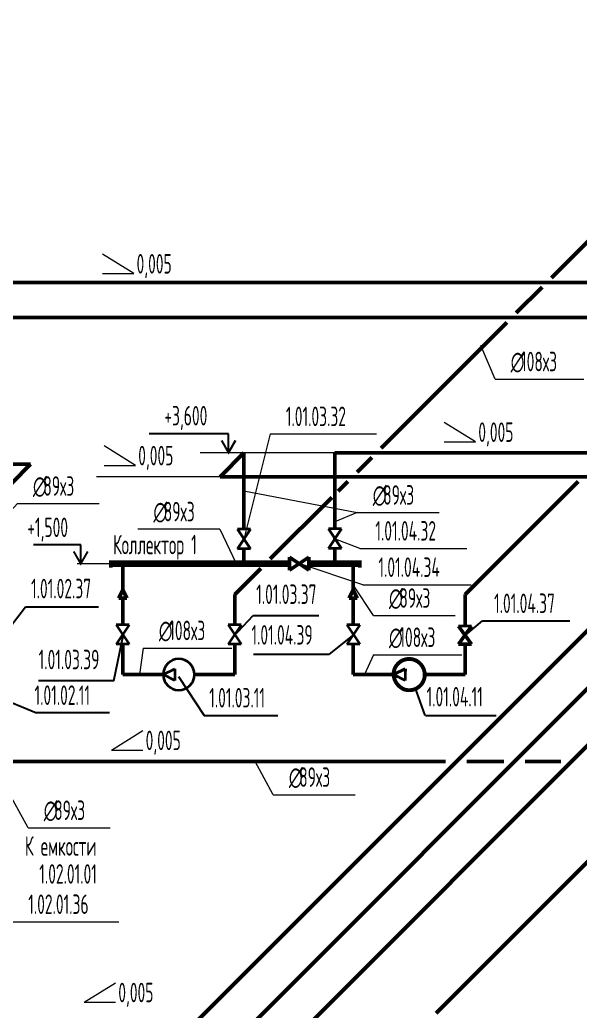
# Model space of a CAD drawing. Header units: millimetres. Extents: x -2281 to 17340, y -2563 to 4166.
# Drawn here: x 5767.5 to 5839.3, y 337.9 to 464.7 of the extents above; entities that cross this region are included whole.
import ezdxf

# ---------------------------------------------------------------- set-up
doc = ezdxf.new("R2010")
doc.units = ezdxf.units.MM
for name, pattern in [('K5LT32777', [0]), ('K5LT32781', [0]), ('K5LT32783', [0]), ('K5LT32788', [0]), ('K5LT32794', [0]), ('K5LT32797', [0]), ('K5LT32823', [0]), ('K5LT32860', [0]), ('K5LT_THIN', [0])]:
    doc.linetypes.add(name, pattern=pattern)
doc.layers.add('Системный слой', color=7, linetype='Continuous')
doc.styles.add('KTEXTSTYLE', font='GOST_AU.SHX', dxfattribs={"width": 0.96, "height": 5})

# ---------------------------------------------------------------- blocks, each defined once
blk = doc.blocks.new('U1380')
at = {"layer": 'Системный слой', "color": 7, "linetype": 'K5LT_THIN', "lineweight": 13}
for q in [(5826.56, 423.07), (5839.73, 418.76)]:
    blk.add_line((5828.39, 418.76), q, dxfattribs=at)
at = {"layer": 'Системный слой', "color": 7, "char_height": 2.5, "attachment_point": 1, "style": 'KTEXTSTYLE'}
for s, insert in [('\\H3.5;\\W0.965;\\Q15;\\Q0;\\W0.715;\\H2.50;∅', (5830.39, 422.26)), ('\\H3.5;\\W0.965;\\Q15;\\Q0;\\W0.715;\\H2.50;108х3', (5831.71, 422.26))]:
    blk.add_mtext(s, dxfattribs=dict(at, insert=insert))
blk = doc.blocks.new('T34')
at = {"layer": 'Системный слой', "color": 7, "linetype": 'K5LT_THIN', "lineweight": 13}
for p, q in [((5782.13, 432.27), (5778.13, 434.77)), ((5778.13, 432.27), (5782.13, 432.27))]:
    blk.add_line(p, q, dxfattribs=at)
at = {"layer": 'Системный слой', "color": 7, "insert": (5782.49, 434.77), "char_height": 2.5, "attachment_point": 1, "style": 'KTEXTSTYLE'}
blk.add_mtext('\\H3.5;\\W0.965;\\Q15;\\Q0;\\W0.715;\\H2.50;0,005', dxfattribs=at)
blk = doc.blocks.new('T35')
at = {"layer": 'Системный слой', "color": 7, "linetype": 'K5LT_THIN', "lineweight": 13}
for p, q in [((5825.88, 410.72), (5821.88, 413.22)), ((5821.88, 410.72), (5825.88, 410.72))]:
    blk.add_line(p, q, dxfattribs=at)
at = {"layer": 'Системный слой', "color": 7, "insert": (5826.24, 413.22), "char_height": 2.5, "attachment_point": 1, "style": 'KTEXTSTYLE'}
blk.add_mtext('\\H3.5;\\W0.965;\\Q15;\\Q0;\\W0.715;\\H2.50;0,005', dxfattribs=at)
blk = doc.blocks.new('T36')
at = {"layer": 'Системный слой', "color": 7, "linetype": 'K5LT_THIN', "lineweight": 13}
for p, q in [((5782.34, 407.72), (5778.34, 410.22)), ((5778.34, 407.72), (5782.34, 407.72))]:
    blk.add_line(p, q, dxfattribs=at)
at = {"layer": 'Системный слой', "color": 7, "insert": (5782.7, 410.22), "char_height": 2.5, "attachment_point": 1, "style": 'KTEXTSTYLE'}
blk.add_mtext('\\H3.5;\\W0.965;\\Q15;\\Q0;\\W0.715;\\H2.50;0,005', dxfattribs=at)
blk = doc.blocks.new('U1386')
at = {"layer": 'Системный слой', "color": 7, "linetype": 'K5LT_THIN', "lineweight": 13}
for q in [(5765.54, 400.97), (5777.71, 402.83)]:
    blk.add_line((5767.23, 402.83), q, dxfattribs=at)
at = {"layer": 'Системный слой', "color": 7, "char_height": 2.5, "attachment_point": 1, "style": 'KTEXTSTYLE'}
for s, insert in [('\\H3.5;\\W0.965;\\Q15;\\Q0;\\W0.715;\\H2.50;∅', (5769.23, 406.33)), ('\\H3.5;\\W0.965;\\Q15;\\Q0;\\W0.715;\\H2.50;89х3', (5770.55, 406.33))]:
    blk.add_mtext(s, dxfattribs=dict(at, insert=insert))
blk = doc.blocks.new('U1388')
at = {"layer": 'Системный слой', "color": 7, "linetype": 'K5LT_THIN', "lineweight": 13}
for q in [(5782.65, 399.55), (5795.26, 395.14)]:
    blk.add_line((5793.13, 399.55), q, dxfattribs=at)
at = {"layer": 'Системный слой', "color": 7, "char_height": 2.5, "attachment_point": 1, "style": 'KTEXTSTYLE'}
for s, insert in [('\\H3.5;\\W0.965;\\Q15;\\Q0;\\W0.715;\\H2.50;∅', (5784.65, 403.05)), ('\\H3.5;\\W0.965;\\Q15;\\Q0;\\W0.715;\\H2.50;89х3', (5785.97, 403.05))]:
    blk.add_mtext(s, dxfattribs=dict(at, insert=insert))
blk = doc.blocks.new('U1389')
at = {"layer": 'Системный слой', "color": 7, "linetype": 'K5LT_THIN', "lineweight": 13}
for q in [(5810.22, 392.44), (5823.29, 388.49)]:
    blk.add_line((5812.81, 388.49), q, dxfattribs=at)
at = {"layer": 'Системный слой', "color": 7, "char_height": 2.5, "attachment_point": 1, "style": 'KTEXTSTYLE'}
for s, insert in [('\\H3.5;\\W0.965;\\Q15;\\Q0;\\W0.715;\\H2.50;∅', (5814.81, 391.99)), ('\\H3.5;\\W0.965;\\Q15;\\Q0;\\W0.715;\\H2.50;89х3', (5816.13, 391.99))]:
    blk.add_mtext(s, dxfattribs=dict(at, insert=insert))
blk = doc.blocks.new('U1390')
at = {"layer": 'Системный слой', "color": 7, "linetype": 'K5LT_THIN', "lineweight": 13}
for q in [(5807.88, 400.48), (5821.22, 401.68)]:
    blk.add_line((5810.73, 401.68), q, dxfattribs=at)
at = {"layer": 'Системный слой', "color": 7, "char_height": 2.5, "attachment_point": 1, "style": 'KTEXTSTYLE'}
for s, insert in [('\\H3.5;\\W0.965;\\Q15;\\Q0;\\W0.715;\\H2.50;∅', (5812.73, 405.18)), ('\\H3.5;\\W0.965;\\Q15;\\Q0;\\W0.715;\\H2.50;89х3', (5814.06, 405.18))]:
    blk.add_mtext(s, dxfattribs=dict(at, insert=insert))
blk = doc.blocks.new('U1393')
at = {"layer": 'Системный слой', "color": 7, "linetype": 'K5LT_THIN', "lineweight": 13}
for q in [(5811.65, 380.94), (5824.15, 383.47)]:
    blk.add_line((5812.81, 383.47), q, dxfattribs=at)
at = {"layer": 'Системный слой', "color": 7, "char_height": 2.5, "attachment_point": 1, "style": 'KTEXTSTYLE'}
for s, insert in [('\\H3.5;\\W0.965;\\Q15;\\Q0;\\W0.715;\\H2.50;∅', (5814.81, 386.97)), ('\\H3.5;\\W0.965;\\Q15;\\Q0;\\W0.715;\\H2.50;108х3', (5816.13, 386.97))]:
    blk.add_mtext(s, dxfattribs=dict(at, insert=insert))
blk = doc.blocks.new('U1395')
at = {"layer": 'Системный слой', "color": 7, "linetype": 'K5LT_THIN', "lineweight": 13}
for q in [(5782.86, 380.94), (5794.68, 384.34)]:
    blk.add_line((5783.34, 384.34), q, dxfattribs=at)
at = {"layer": 'Системный слой', "color": 7, "char_height": 2.5, "attachment_point": 1, "style": 'KTEXTSTYLE'}
for s, insert in [('\\H3.5;\\W0.965;\\Q15;\\Q0;\\W0.715;\\H2.50;∅', (5785.34, 387.84)), ('\\H3.5;\\W0.965;\\Q15;\\Q0;\\W0.715;\\H2.50;108х3', (5786.67, 387.84))]:
    blk.add_mtext(s, dxfattribs=dict(at, insert=insert))
blk = doc.blocks.new('T38')
at = {"layer": 'Системный слой', "color": 7, "linetype": 'K5LT_THIN', "lineweight": 13}
for q in [(5783.29, 373.77), (5783.29, 371.27)]:
    blk.add_line((5779.29, 371.27), q, dxfattribs=at)
at = {"layer": 'Системный слой', "color": 7, "insert": (5783.65, 373.77), "char_height": 2.5, "attachment_point": 1, "style": 'KTEXTSTYLE'}
blk.add_mtext('\\H3.5;\\W0.965;\\Q15;\\Q0;\\W0.715;\\H2.50;0,005', dxfattribs=at)
blk = doc.blocks.new('T39')
at = {"layer": 'Системный слой', "color": 7, "linetype": 'K5LT_THIN', "lineweight": 13}
for q in [(5779.79, 341.5), (5779.79, 339)]:
    blk.add_line((5775.79, 339), q, dxfattribs=at)
at = {"layer": 'Системный слой', "color": 7, "insert": (5780.15, 341.5), "char_height": 2.5, "attachment_point": 1, "style": 'KTEXTSTYLE'}
blk.add_mtext('\\H3.5;\\W0.965;\\Q15;\\Q0;\\W0.715;\\H2.50;0,005', dxfattribs=at)
blk = doc.blocks.new('U1399')
at = {"layer": 'Системный слой', "color": 7, "linetype": 'K5LT_THIN', "lineweight": 13}
for q in [(5797.69, 369.81), (5810.47, 365.57)]:
    blk.add_line((5799.99, 365.57), q, dxfattribs=at)
at = {"layer": 'Системный слой', "color": 7, "char_height": 2.5, "attachment_point": 1, "style": 'KTEXTSTYLE'}
for s, insert in [('\\H3.5;\\W0.965;\\Q15;\\Q0;\\W0.715;\\H2.50;∅', (5801.99, 369.07)), ('\\H3.5;\\W0.965;\\Q15;\\Q0;\\W0.715;\\H2.50;89х3', (5803.31, 369.07))]:
    blk.add_mtext(s, dxfattribs=dict(at, insert=insert))
blk = doc.blocks.new('U1401')
at = {"layer": 'Системный слой', "color": 7, "linetype": 'K5LT_THIN', "lineweight": 13}
for q in [(5765.75, 366.52), (5779.1, 361.33)]:
    blk.add_line((5768.61, 361.33), q, dxfattribs=at)
at = {"layer": 'Системный слой', "color": 7, "char_height": 2.5, "attachment_point": 1, "style": 'KTEXTSTYLE'}
for s, insert in [('\\H3.5;\\W0.965;\\Q15;\\Q0;\\W0.715;\\H2.50;∅', (5770.61, 364.83)), ('\\H3.5;\\W0.965;\\Q15;\\Q0;\\W0.715;\\H2.50;89х3', (5771.94, 364.83))]:
    blk.add_mtext(s, dxfattribs=dict(at, insert=insert))
blk = doc.blocks.new('T40')
at = {"layer": 'Системный слой', "color": 7, "char_height": 2.5, "attachment_point": 1, "style": 'KTEXTSTYLE'}
for s, insert in [('\\H3.5;\\W0.965;\\Q15;\\Q0;\\W0.715;\\H2.50;К емкости', (5768.2, 360.25)), ('\\H3.5;\\W0.965;\\Q15;\\Q0;\\W0.715;\\H2.50;  1.02.01.01', (5768.2, 356.68))]:
    blk.add_mtext(s, dxfattribs=dict(at, insert=insert))
blk = doc.blocks.new('U1402')
at = {"layer": 'Системный слой', "color": 7, "linetype": 'K5LT_THIN', "lineweight": 13}
for q in [(5762.53, 355.96), (5780.21, 349.3)]:
    blk.add_line((5766.62, 349.3), q, dxfattribs=at)
at = {"layer": 'Системный слой', "color": 7, "insert": (5768.62, 352.8), "char_height": 2.5, "attachment_point": 1, "style": 'KTEXTSTYLE'}
blk.add_mtext('\\H3.5;\\W0.965;\\Q15;\\Q0;\\W0.715;\\H2.50;1.02.01.36', dxfattribs=at)
blk = doc.blocks.new('U1463')
at = {"layer": 'Системный слой', "color": 7, "linetype": 'K5LT_THIN', "lineweight": 13}
for q in [(5803.3, 395.14), (5825.31, 392.44)]:
    blk.add_line((5811.45, 392.44), q, dxfattribs=at)
at = {"layer": 'Системный слой', "color": 7, "insert": (5813.45, 395.94), "char_height": 2.5, "attachment_point": 1, "style": 'KTEXTSTYLE'}
blk.add_mtext('\\H3.5;\\W0.965;\\Q15;\\Q0;\\W0.715;\\H2.50;{\\c255;1.01.04.34}', dxfattribs=at)
blk = doc.blocks.new('U1464')
at = {"layer": 'Системный слой', "color": 7, "linetype": 'K5LT_THIN', "lineweight": 13}
for q in [(5796.24, 398.28), (5813.19, 411.74)]:
    blk.add_line((5799.6, 411.74), q, dxfattribs=at)
at = {"layer": 'Системный слой', "color": 7, "insert": (5801.6, 415.24), "char_height": 2.5, "attachment_point": 1, "style": 'KTEXTSTYLE'}
blk.add_mtext('\\H3.5;\\W0.965;\\Q15;\\Q0;\\W0.715;\\H2.50;{\\c255;1.01.03.32}', dxfattribs=at)
blk = doc.blocks.new('U1465')
at = {"layer": 'Системный слой', "color": 7, "linetype": 'K5LT_THIN', "lineweight": 13}
for q in [(5807.96, 398.27), (5824.78, 397.09)]:
    blk.add_line((5811.06, 397.09), q, dxfattribs=at)
at = {"layer": 'Системный слой', "color": 7, "insert": (5813.06, 400.59), "char_height": 2.5, "attachment_point": 1, "style": 'KTEXTSTYLE'}
blk.add_mtext('\\H3.5;\\W0.965;\\Q15;\\Q0;\\W0.715;\\H2.50;{\\c255;1.01.04.32}', dxfattribs=at)

msp = doc.modelspace()

# ---------------------------------------------------------------- hatches: boundary and pattern name
at = {"layer": 'Системный слой', "true_color": 0xcc99ff}
msp.add_hatch(color=191, dxfattribs=at).paths.add_polyline_path([(5780.72272, 394.9383), (5802.05499, 394.9383), (5802.05499, 395.3383), (5779.20414, 395.3383), (5779.20414, 394.9383)])
at = {"layer": 'Системный слой', "true_color": 0xffc0cb}
msp.add_hatch(color=254, dxfattribs=at).paths.add_polyline_path([(5807.88396, 395.3383), (5804.55499, 395.3383), (5804.55499, 394.9383), (5811.05966, 394.9383), (5811.05966, 395.3383)])

# ---------------------------------------------------------------- linework, layer by layer
at = {"layer": 'Системный слой', "color": 151, "linetype": 'K5LT32788', "lineweight": 50, "true_color": 0x7fbfff}
msp.add_line((5933.09769, 464.74526), (5574.82634, 106.4739), dxfattribs=at)
at = {"layer": 'Системный слой', "color": 191, "linetype": 'K5LT32781', "lineweight": 50, "true_color": 0xbf7fff}
for p, q in [((5842.76503, 438.90117), (5835.60626, 431.74241)), ((5570.64459, 109.58729), (5892.19972, 431.14241)), ((5751.20606, 431.14241), (5892.19972, 431.14241)), ((5834.40626, 430.54241), (5831.08899, 427.22514)), ((5829.88899, 426.02514), (5813.80147, 409.93762)), ((5796.24309, 409.33762), (5793.17558, 406.27011)), ((5796.24309, 409.33762), (5796.24309, 399.55365)), ((5812.60147, 408.73762), (5810.73396, 406.87011)), ((5768.92357, 407.85887), (5735.83558, 374.79811)), ((5768.92357, 407.85887), (5765.53939, 407.85887)), ((5858.36328, 406.27011), (5793.17558, 406.27011)), ((5809.53396, 405.67011), (5808.28396, 404.42011)), ((5839.03396, 405.67011), (5824.55606, 391.1922)), ((5807.48396, 403.62011), (5799.60216, 395.7383)), ((5796.24309, 397.05365), (5796.24309, 395.1383)), ((5779.20414, 395.3383), (5802.05499, 395.3383)), ((5779.20414, 394.9383), (5802.05499, 394.9383)), ((5780.72272, 395.1383), (5780.72272, 391.75708)), ((5798.40216, 394.5383), (5795.05606, 391.1922)), ((5780.21516, 390.74195), (5780.73599, 391.78362)), ((5780.73599, 391.78362), (5781.25683, 390.74195)), ((5795.05606, 391.1922), (5795.05606, 387.31721)), ((5824.55606, 391.1922), (5824.55606, 387.14639)), ((5780.72272, 387.31721), (5780.72272, 390.61411)), ((5781.25683, 390.74195), (5780.73599, 390.74195)), ((5823.72272, 387.14639), (5825.38939, 384.81721)), ((5825.38939, 387.14639), (5823.72272, 384.81721)), ((5780.72272, 384.81721), (5780.72272, 384.33801)), ((5795.05606, 384.81721), (5795.05606, 380.9422)), ((5810.22272, 384.81721), (5810.22272, 380.9422)), ((5825.38939, 384.81721), (5823.72272, 384.81721)), ((5824.55606, 384.81721), (5824.55606, 380.9422)), ((5780.72272, 384.33801), (5780.72272, 380.9422)), ((5784.34236, 380.9422), (5780.72272, 380.9422)), ((5785.88939, 380.9422), (5784.34236, 380.9422)), ((5795.05606, 380.9422), (5789.88939, 380.9422)), ((5815.38939, 380.9422), (5810.22272, 380.9422)), ((5815.38939, 380.9422), (5816.88939, 381.6922)), ((5815.9417, 380.66605), (5815.38939, 380.9422)), ((5816.88939, 381.6922), (5816.88939, 381.35923)), ((5824.55606, 380.9422), (5819.38939, 380.9422)), ((5822.04502, 369.81043), (5742.52982, 369.81043)), ((5829.50067, 369.81043), (5824.77917, 369.81043)), ((5836.79579, 369.81043), (5832.23481, 369.81043))]:
    msp.add_line(p, q, dxfattribs=at)
at = {"layer": 'Системный слой', "color": 211, "linetype": 'K5LT32783', "lineweight": 50, "true_color": 0xff7fff}
for p, q in [((5880.2268, 426.62514), (5566.47405, 112.87239)), ((5715.37898, 426.62514), (5880.2268, 426.62514)), ((5894.17956, 410.96469), (5820.82583, 337.61096)), ((5807.88396, 409.33762), (5861.43079, 409.33762)), ((5807.88396, 409.33762), (5807.88396, 399.59286)), ((5807.88396, 398.37088), (5807.88396, 398.31484)), ((5802.05499, 395.97164), (5804.55499, 394.30497)), ((5802.05499, 394.30497), (5802.05499, 395.97164)), ((5802.05499, 394.30497), (5804.55499, 395.97164)), ((5804.55499, 394.30497), (5804.55499, 395.97164)), ((5807.88396, 397.09286), (5807.88396, 395.15504)), ((5779.20414, 395.52983), (5779.20414, 394.66316)), ((5804.55499, 395.3383), (5811.05966, 395.3383)), ((5804.55499, 394.9383), (5811.05966, 394.9383)), ((5810.2164, 395.1383), (5810.2164, 391.75708)), ((5811.05966, 395.52983), (5811.05966, 394.66316)), ((5809.70699, 390.74195), (5810.22782, 391.78362)), ((5810.22782, 391.78362), (5810.74866, 390.74195)), ((5780.73599, 390.74195), (5780.21516, 390.74195)), ((5780.72272, 390.61411), (5780.72272, 390.74195)), ((5810.22782, 390.74195), (5809.70699, 390.74195)), ((5810.22782, 390.74195), (5810.22272, 389.66723)), ((5810.22272, 389.66723), (5810.22272, 387.31721)), ((5810.74866, 390.74195), (5810.22782, 390.74195))]:
    msp.add_line(p, q, dxfattribs=at)
at = {"layer": 'Системный слой', "color": 7, "linetype": 'K5LT32823', "lineweight": 25}
for p, q in [((5794.27348, 411.74122), (5784.12143, 411.74122)), ((5794.27348, 411.74122), (5784.12143, 411.74122)), ((5794.27348, 409.33762), (5794.27348, 411.74122)), ((5794.27348, 409.33762), (5794.27348, 411.74122)), ((5793.37348, 410.89647), (5794.27348, 409.33762)), ((5793.37348, 410.89647), (5794.27348, 409.33762)), ((5794.27348, 409.33762), (5795.17348, 410.89647)), ((5794.27348, 409.33762), (5795.17348, 410.89647)), ((5775.34189, 397.5419), (5769.30856, 397.5419)), ((5775.34189, 395.1383), (5775.34189, 397.5419))]:
    msp.add_line(p, q, dxfattribs=at)
at = {"layer": 'Системный слой', "color": 7, "linetype": 'K5LT_THIN', "lineweight": 13}
for p, q in [((5807.88396, 409.33762), (5790.62957, 409.33762)), ((5793.17558, 406.27011), (5777.34092, 406.27011)), ((5796.24309, 404.44564), (5810.73396, 401.6844)), ((5779.20414, 395.1383), (5774.89189, 395.1383))]:
    msp.add_line(p, q, dxfattribs=at)
at = {"layer": 'Системный слой', "color": 191, "linetype": 'K5LT32797', "lineweight": 35, "true_color": 0xbf7fff}
for p, q in [((5795.42843, 399.55365), (5797.0951, 397.05365)), ((5797.0951, 399.55365), (5795.42843, 399.55365)), ((5797.0951, 399.55365), (5795.42843, 397.05365)), ((5796.24309, 398.33167), (5796.24309, 398.27564)), ((5797.0951, 397.05365), (5795.42843, 397.05365)), ((5779.88939, 387.31721), (5781.55605, 384.81721)), ((5781.55605, 387.31721), (5779.88939, 387.31721)), ((5781.55605, 387.31721), (5779.88939, 384.81721)), ((5794.22272, 387.31721), (5795.88939, 384.81721)), ((5795.88939, 387.31721), (5794.22272, 387.31721)), ((5795.88939, 387.31721), (5794.22272, 384.81721)), ((5809.38939, 387.31721), (5811.05605, 384.81721)), ((5811.05605, 387.31721), (5809.38939, 387.31721)), ((5811.05605, 387.31721), (5809.38939, 384.81721)), ((5825.38939, 387.14639), (5823.72272, 387.14639)), ((5781.55605, 384.81721), (5779.88939, 384.81721)), ((5795.88939, 384.81721), (5794.22272, 384.81721)), ((5811.05605, 384.81721), (5809.38939, 384.81721)), ((5785.88939, 380.9422), (5787.38939, 381.6922)), ((5787.38939, 380.1922), (5785.88939, 380.9422)), ((5787.38939, 381.6922), (5787.38939, 380.1922)), ((5815.38939, 380.9422), (5816.88939, 381.6922)), ((5816.88939, 380.1922), (5815.38939, 380.9422)), ((5816.88939, 381.6922), (5816.88939, 380.1922))]:
    msp.add_line(p, q, dxfattribs=at)
at = {"layer": 'Системный слой', "color": 6, "linetype": 'K5LT32794', "lineweight": 35, "true_color": 0xff00ff}
for p, q in [((5807.06931, 399.59286), (5808.73597, 397.09286)), ((5808.73597, 399.59286), (5807.06931, 399.59286)), ((5808.73597, 399.59286), (5807.06931, 397.09286)), ((5808.73597, 397.09286), (5807.06931, 397.09286))]:
    msp.add_line(p, q, dxfattribs=at)
at = {"layer": 'Системный слой', "color": 7, "linetype": 'K5LT32777', "lineweight": 25}
for p, q in [((5765.33466, 385.79315), (5768.27264, 389.62128)), ((5768.27264, 389.62128), (5777.59852, 389.62128)), ((5794.85133, 385.79315), (5797.39666, 388.49222)), ((5797.39666, 388.49222), (5805.81333, 388.49222)), ((5824.35133, 385.79315), (5826.7963, 387.81775)), ((5826.7963, 387.81775), (5827.62964, 387.81775)), ((5827.62964, 387.81775), (5837.97807, 387.81775)), ((5780.78413, 386.07382), (5779.54528, 380.11102)), ((5810.28413, 386.07382), (5807.16044, 383.54871)), ((5797.4766, 383.54871), (5807.16044, 383.54871)), ((5758.35953, 380.71028), (5769.66292, 376.03092)), ((5787.87619, 380.71028), (5791.14288, 375.71131)), ((5769.95414, 380.1922), (5779.5724, 380.1922)), ((5818.12742, 379.29936), (5819.38939, 375.71131)), ((5779.02958, 376.03092), (5769.66292, 376.03092)), ((5791.14288, 375.71131), (5791.97621, 375.71131)), ((5791.97621, 375.71131), (5800.58506, 375.71131)), ((5819.46151, 375.71131), (5828.54737, 375.71131))]:
    msp.add_line(p, q, dxfattribs=at)
at = {"layer": 'Системный слой', "color": 7, "linetype": 'K5LT32823', "const_width": 0.25}
for points in [[(5793.37348, 410.89647), (5794.27348, 409.33762), (5795.17348, 410.89647)], [(5793.37348, 410.89647), (5794.27348, 409.33762), (5795.17348, 410.89647)], [(5774.44189, 396.69715), (5775.34189, 395.1383), (5776.24189, 396.69715)]]:
    msp.add_lwpolyline(points, dxfattribs=at)
at = {"layer": 'Системный слой', "color": 191, "linetype": 'K5LT32860', "true_color": 0xbf7fff, "const_width": 0.5}
for points in [[(5818.15595, 382.78947, 0.53471945), (5815.38939, 380.9422, 0.292664987), (5816.82692, 379.02293)], [(5816.7029, 379.06371, 0.520981116), (5819.38939, 380.9422, 0.289204919), (5818.15595, 382.78947)]]:
    msp.add_lwpolyline(points, format="xyb", dxfattribs=at)
at = {"layer": 'Системный слой', "color": 191, "linetype": 'K5LT32797', "lineweight": 35, "true_color": 0xbf7fff}
for start, end in [(0, 180), (180, 0)]:
    msp.add_arc((5787.88939, 380.9422), 2, start, end, dxfattribs=at)

# ---------------------------------------------------------------- block references
at = {"layer": 'Системный слой'}
for name in ['T34', 'U1380', 'U1464', 'T35', 'T36', 'U1386', 'U1390', 'U1388', 'U1465', 'U1463', 'U1389', 'U1395', 'U1393', 'T38', 'U1399', 'U1401', 'T40', 'U1402', 'T39']:
    msp.add_blockref(name, (0, 0), dxfattribs=at)

# ---------------------------------------------------------------- texts
at = {"layer": 'Системный слой', "color": 7, "char_height": 2.5, "attachment_point": 1, "style": 'KTEXTSTYLE'}
for s, insert in [('\\H3.5;\\W0.965;\\Q15;\\Q0;\\W0.715;\\H2.50;+3,600', (5786.04941, 415.3274)), ('\\H3.5;\\W0.965;\\Q15;\\Q0;\\W0.715;\\H2.50;+1,500', (5768.50195, 401.04248)), ('\\H3.5;\\W0.965;\\Q15;\\Q0;\\W0.715;\\H2.50;Коллектор 1', (5779.483, 398.83451)), ('\\H3.5;\\W0.965;\\Q15;\\Q0;\\W0.715;\\H2.50;1.01.02.37', (5768.97967, 393.20462)), ('\\H3.5;\\W0.965;\\Q15;\\Q0;\\W0.715;\\H2.50;1.01.03.37', (5797.80161, 392.47556)), ('\\H3.5;\\W0.965;\\Q15;\\Q0;\\W0.715;\\H2.50;1.01.04.37', (5828.25464, 391.31607)), ('\\H3.5;\\W0.965;\\Q15;\\Q0;\\W0.715;\\H2.50;1.01.04.39', (5797.19327, 387.27649)), ('\\H3.5;\\W0.965;\\Q15;\\Q0;\\W0.715;\\H2.50;1.01.03.39', (5769.95414, 384.12331)), ('\\H3.5;\\W0.965;\\Q15;\\Q0;\\W0.715;\\H2.50;1.01.02.11', (5769.42364, 379.56063)), ('\\H3.5;\\W0.965;\\Q15;\\Q0;\\W0.715;\\H2.50;1.01.03.11', (5791.78767, 379.23183)), ('\\H3.5;\\W0.965;\\Q15;\\Q0;\\W0.715;\\H2.50;1.01.04.11', (5819.61768, 379.36196))]:
    msp.add_mtext(s, dxfattribs=dict(at, insert=insert))

doc.saveas('drawing.dxf')
